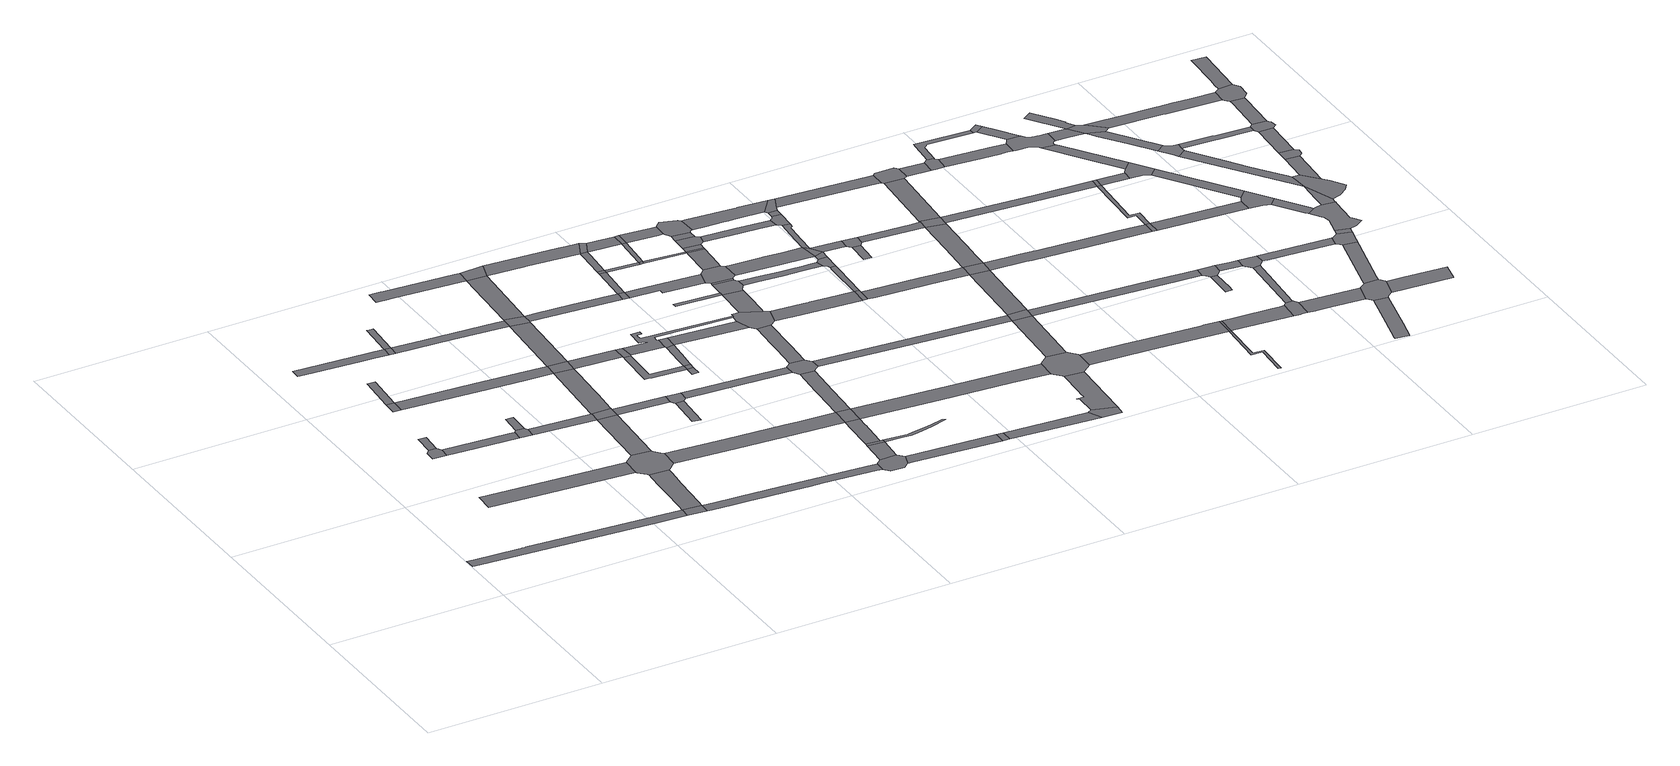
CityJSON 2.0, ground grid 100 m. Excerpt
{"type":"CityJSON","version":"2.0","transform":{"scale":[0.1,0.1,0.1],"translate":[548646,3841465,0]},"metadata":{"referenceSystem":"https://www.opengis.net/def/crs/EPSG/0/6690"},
"CityObjects":{
"road1":{"type":"Road","attributes":{"RoadStructureAttribute.sectionType":"1"},"geometry":[{"type":"MultiSurface","lod":"1","boundaries":[[[0,1,2,3,4,5,6,7,8,9,10,11,12,13,14]]]}]},
"road2":{"type":"Road","geometry":[{"type":"MultiSurface","lod":"1","boundaries":[[[15,16,17,18,19,20]]]}]},
"road3":{"type":"Road","geometry":[{"type":"MultiSurface","lod":"1","boundaries":[[[21,22,15,20]]]}]},
"road4":{"type":"Road","geometry":[{"type":"MultiSurface","lod":"1","boundaries":[[[23,24,25,26]]]}]},
"road5":{"type":"Road","attributes":{"RoadStructureAttribute.sectionType":"1"},"geometry":[{"type":"MultiSurface","lod":"1","boundaries":[[[27,28,29,30,31,32]]]}]},
"road6":{"type":"Road","attributes":{"RoadStructureAttribute.sectionType":"1"},"geometry":[{"type":"MultiSurface","lod":"1","boundaries":[[[33,19,18,34,35,36]]]}]},
"road7":{"type":"Road","geometry":[{"type":"MultiSurface","lod":"1","boundaries":[[[37,38,23,26]]]}]},
"road8":{"type":"Road","attributes":{"RoadStructureAttribute.sectionType":"1"},"geometry":[{"type":"MultiSurface","lod":"1","boundaries":[[[39,40,41,42,43,44,45,46,47]]]}]},
"road9":{"type":"Road","geometry":[{"type":"MultiSurface","lod":"1","boundaries":[[[48,36,35,49,50,51]]]}]},
"road10":{"type":"Road","geometry":[{"type":"MultiSurface","lod":"1","boundaries":[[[52,53,54,48,51]]]}]},
"road11":{"type":"Road","geometry":[{"type":"MultiSurface","lod":"1","boundaries":[[[14,13,55,56]]]}]},
"road12":{"type":"Road","attributes":{"RoadStructureAttribute.sectionType":"1"},"geometry":[{"type":"MultiSurface","lod":"1","boundaries":[[[57,58,59,60,61,62,14,56,63,64,65,66,67]]]}]},
"road13":{"type":"Road","geometry":[{"type":"MultiSurface","lod":"1","boundaries":[[[47,46,68,69]]]}]},
"road14":{"type":"Road","attributes":{"RoadStructureAttribute.sectionType":"1"},"geometry":[{"type":"MultiSurface","lod":"1","boundaries":[[[70,71,26,25,72,73,74,75,76]]]}]},
"road15":{"type":"Road","geometry":[{"type":"MultiSurface","lod":"1","boundaries":[[[77,78,79,47,69]]]}]},
"road16":{"type":"Road","attributes":{"RoadStructureAttribute.sectionType":"1"},"geometry":[{"type":"MultiSurface","lod":"1","boundaries":[[[50,49,80,81,82]]]}]},
"road17":{"type":"Road","geometry":[{"type":"MultiSurface","lod":"1","boundaries":[[[83,84,85,32,31,86,87,57,67,88,89,90,91,92,93,94]]]}]},
"road18":{"type":"Road","attributes":{"RoadStructureAttribute.sectionType":"1"},"geometry":[{"type":"MultiSurface","lod":"1","boundaries":[[[81,83,94,95]]]}]},
"road19":{"type":"Road","geometry":[{"type":"MultiSurface","lod":"1","boundaries":[[[96,82,81,95,97]]]}]},
"road20":{"type":"Road","attributes":{"RoadStructureAttribute.sectionType":"1"},"geometry":[{"type":"MultiSurface","lod":"1","boundaries":[[[98,99,69,68,100,101,102,103]]]}]},
"road21":{"type":"Road","attributes":{"RoadStructureAttribute.sectionType":"1"},"geometry":[{"type":"MultiSurface","lod":"1","boundaries":[[[75,104,82,96,105,106,107,108,109,110,111]]]}]},
"road22":{"type":"Road","attributes":{"RoadStructureAttribute.sectionType":"1"},"geometry":[{"type":"MultiSurface","lod":"1","boundaries":[[[112,113,114,115,116,117,118,56,55,119,120,121,122,123,124,125,126,127,128,129]]]}]},
"road23":{"type":"Road","geometry":[{"type":"MultiSurface","lod":"1","boundaries":[[[76,75,111,130]]]}]},
"road24":{"type":"Road","attributes":{"RoadStructureAttribute.sectionType":"1"},"geometry":[{"type":"MultiSurface","lod":"1","boundaries":[[[97,95,131,132]]]}]},
"road25":{"type":"Road","attributes":{"RoadStructureAttribute.sectionType":"1"},"geometry":[{"type":"MultiSurface","lod":"1","boundaries":[[[133,134,135,136,137,138,139,140,141,142,143]]]}]},
"road26":{"type":"Road","attributes":{"RoadStructureAttribute.sectionType":"1"},"geometry":[{"type":"MultiSurface","lod":"1","boundaries":[[[102,76,130,144]]]}]},
"road27":{"type":"Road","geometry":[{"type":"MultiSurface","lod":"1","boundaries":[[[145,146,147,148]]]}]},
"road28":{"type":"Road","attributes":{"RoadStructureAttribute.sectionType":"1"},"geometry":[{"type":"MultiSurface","lod":"1","boundaries":[[[149,150,151,152,91,90,153,154,155,156]]]}]},
"road29":{"type":"Road","attributes":{"RoadStructureAttribute.sectionType":"1"},"geometry":[{"type":"MultiSurface","lod":"1","boundaries":[[[130,111,157,158]]]}]},
"road30":{"type":"Road","geometry":[{"type":"MultiSurface","lod":"1","boundaries":[[[159,103,102,144,160,161]]]}]},
"road31":{"type":"Road","geometry":[{"type":"MultiSurface","lod":"1","boundaries":[[[162,132,131,145,148,163,164]]]}]},
"road32":{"type":"Road","attributes":{"RoadStructureAttribute.sectionType":"1"},"geometry":[{"type":"MultiSurface","lod":"1","boundaries":[[[142,165,166,159,161,167]]]}]},
"road33":{"type":"Road","geometry":[{"type":"MultiSurface","lod":"1","boundaries":[[[158,157,168,169,170,171]]]}]},
"road34":{"type":"Road","attributes":{"RoadStructureAttribute.sectionType":"1"},"geometry":[{"type":"MultiSurface","lod":"1","boundaries":[[[168,172,173,174,175,176,177,178,179,169]]]}]},
"road35":{"type":"Road","geometry":[{"type":"MultiSurface","lod":"1","boundaries":[[[180,143,142,167]]]}]},
"road36":{"type":"Road","geometry":[{"type":"MultiSurface","lod":"1","boundaries":[[[181,182,183,184,176]]]}]},
"road37":{"type":"Road","attributes":{"RoadStructureAttribute.sectionType":"1"},"geometry":[{"type":"MultiSurface","lod":"1","boundaries":[[[177,176,184,185]]]}]},
"road38":{"type":"Road","geometry":[{"type":"MultiSurface","lod":"1","boundaries":[[[186,187,129,128,188,189,190,191,192,193,194,195]]]}]},
"road39":{"type":"Road","attributes":{"RoadStructureAttribute.sectionType":"1"},"geometry":[{"type":"MultiSurface","lod":"1","boundaries":[[[196,197,198,161,160,199,200,201,202]]]}]},
"road40":{"type":"Road","attributes":{"RoadStructureAttribute.sectionType":"1"},"geometry":[{"type":"MultiSurface","lod":"1","boundaries":[[[203,204,205,206,207,208,177,185]]]}]},
"road41":{"type":"Road","attributes":{"RoadStructureAttribute.sectionType":"1"},"geometry":[{"type":"MultiSurface","lod":"1","boundaries":[[[164,163,209,210,211]]]}]},
"road42":{"type":"Road","attributes":{"RoadStructureAttribute.sectionType":"1"},"geometry":[{"type":"MultiSurface","lod":"1","boundaries":[[[212,213,186,195,214]]]}]},
"road43":{"type":"Road","geometry":[{"type":"MultiSurface","lod":"1","boundaries":[[[215,216,206,205,217]]]}]},
"road44":{"type":"Road","geometry":[{"type":"MultiSurface","lod":"1","boundaries":[[[218,212,214,219,220]]]}]},
"road45":{"type":"Road","attributes":{"RoadStructureAttribute.sectionType":"1"},"geometry":[{"type":"MultiSurface","lod":"1","boundaries":[[[155,221,222,223,224,218,220,225,226,227,228,229,230,231]]]}]},
"road46":{"type":"Road","geometry":[{"type":"MultiSurface","lod":"1","boundaries":[[[156,155,231,232]]]}]},
"road47":{"type":"Road","attributes":{"RoadStructureAttribute.sectionType":"1"},"geometry":[{"type":"MultiSurface","lod":"1","boundaries":[[[233,234,235,236,237,238,239,240,171,170,241,216,215,242,243,244,245]]]}]},
"road48":{"type":"Road","attributes":{"RoadStructureAttribute.sectionType":"1"},"geometry":[{"type":"MultiSurface","lod":"1","boundaries":[[[246,247,180,167,248,249,250,251]]]}]},
"road49":{"type":"Road","geometry":[{"type":"MultiSurface","lod":"1","boundaries":[[[202,201,252,253]]]}]},
"road50":{"type":"Road","attributes":{"RoadStructureAttribute.sectionType":"1"},"geometry":[{"type":"MultiSurface","lod":"1","boundaries":[[[254,255,256,156,232,257,258]]]}]},
"road51":{"type":"Road","attributes":{"RoadStructureAttribute.sectionType":"1"},"geometry":[{"type":"MultiSurface","lod":"1","boundaries":[[[217,205,259,260,261,262]]]}]},
"road52":{"type":"Road","attributes":{"RoadStructureAttribute.sectionType":"1"},"geometry":[{"type":"MultiSurface","lod":"1","boundaries":[[[194,193,263,264,265]]]}]},
"road53":{"type":"Road","geometry":[{"type":"MultiSurface","lod":"1","boundaries":[[[266,267,268,269,270,271,272,273,274,275,276,219,214]]]}]},
"road54":{"type":"Road","attributes":{"RoadStructureAttribute.sectionType":"1"},"geometry":[{"type":"MultiSurface","lod":"1","boundaries":[[[277,202,253,278]]]}]},
"road55":{"type":"Road","geometry":[{"type":"MultiSurface","lod":"1","boundaries":[[[279,277,278,280]]]}]},
"road56":{"type":"Road","geometry":[{"type":"MultiSurface","lod":"1","boundaries":[[[281,282,283,211,210,284,254,258,285,286,287,288,289,290,291]]]}]},
"road57":{"type":"Road","attributes":{"RoadStructureAttribute.sectionType":"1"},"geometry":[{"type":"MultiSurface","lod":"1","boundaries":[[[250,292,279,280,293,294]]]}]},
"road58":{"type":"Road","attributes":{"RoadStructureAttribute.sectionType":"1"},"geometry":[{"type":"MultiSurface","lod":"1","boundaries":[[[295,296,297,298,299,300,281,291,301,302,303,304]]]}]},
"road59":{"type":"Road","attributes":{"RoadStructureAttribute.sectionType":"1"},"geometry":[{"type":"MultiSurface","lod":"1","boundaries":[[[280,278,305,306]]]}]},
"road60":{"type":"Road","geometry":[{"type":"MultiSurface","lod":"1","boundaries":[[[251,250,294,307]]]}]},
"road61":{"type":"Road","attributes":{"RoadStructureAttribute.sectionType":"1"},"geometry":[{"type":"MultiSurface","lod":"1","boundaries":[[[308,309,310,253,252,311,312,313,314]]]}]},
"road62":{"type":"Road","geometry":[{"type":"MultiSurface","lod":"1","boundaries":[[[315,316,317,318]]]}]},
"road63":{"type":"Road","attributes":{"RoadStructureAttribute.sectionType":"1"},"geometry":[{"type":"MultiSurface","lod":"1","boundaries":[[[319,307,294,320,321,322]]]}]},
"road64":{"type":"Road","geometry":[{"type":"MultiSurface","lod":"1","boundaries":[[[323,245,244,262,261,324,295,304,325,326,327,328]]]}]},
"road65":{"type":"Road","geometry":[{"type":"MultiSurface","lod":"1","boundaries":[[[306,305,329,330]]]}]},
"road66":{"type":"Road","geometry":[{"type":"MultiSurface","lod":"1","boundaries":[[[265,264,331,332]]]}]},
"road67":{"type":"Road","attributes":{"RoadStructureAttribute.sectionType":"1"},"geometry":[{"type":"MultiSurface","lod":"1","boundaries":[[[321,306,330,333]]]}]},
"road68":{"type":"Road","attributes":{"RoadStructureAttribute.sectionType":"1"},"geometry":[{"type":"MultiSurface","lod":"1","boundaries":[[[317,328,327,334,335,336,337]]]}]},
"road69":{"type":"Road","geometry":[{"type":"MultiSurface","lod":"1","boundaries":[[[322,321,333,338]]]}]},
"road70":{"type":"Road","attributes":{"RoadStructureAttribute.sectionType":"1"},"geometry":[{"type":"MultiSurface","lod":"1","boundaries":[[[330,329,339,340]]]}]},
"road71":{"type":"Road","geometry":[{"type":"MultiSurface","lod":"1","boundaries":[[[341,318,317,337,342,343,344,345,346]]]}]},
"road72":{"type":"Road","attributes":{"RoadStructureAttribute.sectionType":"1"},"geometry":[{"type":"MultiSurface","lod":"1","boundaries":[[[347,341,346,348]]]}]},
"road73":{"type":"Road","attributes":{"RoadStructureAttribute.sectionType":"1"},"geometry":[{"type":"MultiSurface","lod":"1","boundaries":[[[349,350,351,232,231,352,353,354,355]]]}]},
"road74":{"type":"Road","geometry":[{"type":"MultiSurface","lod":"1","boundaries":[[[356,357,314,313,347,348,358,359,360,361]]]}]},
"road75":{"type":"Road","attributes":{"RoadStructureAttribute.sectionType":"1"},"geometry":[{"type":"MultiSurface","lod":"1","boundaries":[[[362,338,333,363,364,365]]]}]},
"road76":{"type":"Road","attributes":{"RoadStructureAttribute.sectionType":"1"},"geometry":[{"type":"MultiSurface","lod":"1","boundaries":[[[339,366,356,361,367,368]]]}]},
"road77":{"type":"Road","attributes":{"RoadStructureAttribute.sectionType":"1"},"geometry":[{"type":"MultiSurface","lod":"1","boundaries":[[[332,331,369,370,371]]]}]},
"road78":{"type":"Road","geometry":[{"type":"MultiSurface","lod":"1","boundaries":[[[340,339,368,372]]]}]},
"road79":{"type":"Road","attributes":{"RoadStructureAttribute.sectionType":"1"},"geometry":[{"type":"MultiSurface","lod":"1","boundaries":[[[373,374,340,372,375]]]}]},
"road80":{"type":"Road","attributes":{"RoadStructureAttribute.sectionType":"1"},"geometry":[{"type":"MultiSurface","lod":"1","boundaries":[[[376,377,378,379,326,325,380,381,382,383,384]]]}]},
"road81":{"type":"Road","geometry":[{"type":"MultiSurface","lod":"1","boundaries":[[[385,373,375,386,387,388,389]]]}]},
"road82":{"type":"Road","attributes":{"RoadStructureAttribute.sectionType":"1"},"geometry":[{"type":"MultiSurface","lod":"1","boundaries":[[[390,385,389,391]]]}]},
"road83":{"type":"Road","geometry":[{"type":"MultiSurface","lod":"1","boundaries":[[[392,393,365,364,390,391,394,395,396,397]]]}]},
"road84":{"type":"Road","attributes":{"RoadStructureAttribute.sectionType":"1"},"geometry":[{"type":"MultiSurface","lod":"1","boundaries":[[[398,288,287,399,400,401]]]}]},
"road85":{"type":"Road","attributes":{"RoadStructureAttribute.sectionType":"1"},"geometry":[{"type":"MultiSurface","lod":"1","boundaries":[[[402,403,404,405,406,407,344,343,408,409,410,411,412]]]}]},
"road86":{"type":"Road","attributes":{"RoadStructureAttribute.sectionType":"1"},"geometry":[{"type":"MultiSurface","lod":"1","boundaries":[[[413,414,415,416,417,360,359,418,419,420,421,422,423]]]}]},
"road87":{"type":"Road","geometry":[{"type":"MultiSurface","lod":"1","boundaries":[[[384,383,424,425,426]]]}]},
"road88":{"type":"Road","geometry":[{"type":"MultiSurface","lod":"1","boundaries":[[[427,371,370,428,429]]]}]},
"road89":{"type":"Road","attributes":{"RoadStructureAttribute.sectionType":"1"},"geometry":[{"type":"MultiSurface","lod":"1","boundaries":[[[430,431,387,386,432,433,434,435]]]}]},
"road90":{"type":"Road","attributes":{"RoadStructureAttribute.sectionType":"1"},"geometry":[{"type":"MultiSurface","lod":"1","boundaries":[[[436,437,438,384,426,439,440]]]}]},
"road91":{"type":"Road","attributes":{"RoadStructureAttribute.sectionType":"1"},"geometry":[{"type":"MultiSurface","lod":"1","boundaries":[[[441,442,443,444,445,446,447,427,429,448,449]]]}]},
"road92":{"type":"Road","geometry":[{"type":"MultiSurface","lod":"1","boundaries":[[[450,451,412,411,452,453,436,440,454]]]}]},
"road93":{"type":"Road","attributes":{"RoadStructureAttribute.sectionType":"1"},"geometry":[{"type":"MultiSurface","lod":"1","boundaries":[[[455,456,457,458,396,395,459,460,461,462,463,464]]]}]},
"road94":{"type":"Road","attributes":{"RoadStructureAttribute.sectionType":"1"},"geometry":[{"type":"MultiSurface","lod":"1","boundaries":[[[465,422,466,450,454]]]}]},
"road95":{"type":"Road","geometry":[{"type":"MultiSurface","lod":"1","boundaries":[[[423,422,465,467]]]}]},
"road96":{"type":"Road","attributes":{"RoadStructureAttribute.sectionType":"1"},"geometry":[{"type":"MultiSurface","lod":"1","boundaries":[[[468,469,423,467,470,471,472,473,474,475,476,477]]]}]},
"road97":{"type":"Road","geometry":[{"type":"MultiSurface","lod":"1","boundaries":[[[478,479,480,355,354,481,482,483,441,449,484,485,486,487,488,489,490]]]}]},
"road98":{"type":"Road","attributes":{"RoadStructureAttribute.sectionType":"1"},"geometry":[{"type":"MultiSurface","lod":"1","boundaries":[[[467,465,491,492]]]}]},
"road99":{"type":"Road","geometry":[{"type":"MultiSurface","lod":"1","boundaries":[[[493,494,435,434,495,468,477,496]]]}]},
"road100":{"type":"Road","attributes":{"RoadStructureAttribute.sectionType":"1"},"geometry":[{"type":"MultiSurface","lod":"1","boundaries":[[[497,498,499,500,501,425,424,502,503,504,505]]]}]},
"road101":{"type":"Road","attributes":{"RoadStructureAttribute.sectionType":"1"},"geometry":[{"type":"MultiSurface","lod":"1","boundaries":[[[506,507,508,493,496,509]]]}]},
"road102":{"type":"Road","geometry":[{"type":"MultiSurface","lod":"1","boundaries":[[[510,511,512,513]]]}]},
"road103":{"type":"Road","attributes":{"RoadStructureAttribute.sectionType":"1"},"geometry":[{"type":"MultiSurface","lod":"1","boundaries":[[[400,514,515,516,478,490,517,518]]]}]},
"road104":{"type":"Road","geometry":[{"type":"MultiSurface","lod":"1","boundaries":[[[464,463,506,509,519,520]]]}]},
"road105":{"type":"Road","geometry":[{"type":"MultiSurface","lod":"1","boundaries":[[[492,491,510,513,521,522]]]}]},
"road106":{"type":"Road","geometry":[{"type":"MultiSurface","lod":"1","boundaries":[[[523,524,401,400,518,525,526]]]}]},
"road107":{"type":"Road","attributes":{"RoadStructureAttribute.sectionType":"1"},"geometry":[{"type":"MultiSurface","lod":"1","boundaries":[[[504,524,523,527,528]]]}]},
"road108":{"type":"Road","attributes":{"RoadStructureAttribute.sectionType":"1"},"geometry":[{"type":"MultiSurface","lod":"1","boundaries":[[[529,522,521,530,531,532]]]}]},
"road109":{"type":"Road","geometry":[{"type":"MultiSurface","lod":"1","boundaries":[[[505,504,528,533]]]}]},
"road110":{"type":"Road","attributes":{"RoadStructureAttribute.sectionType":"1"},"geometry":[{"type":"MultiSurface","lod":"1","boundaries":[[[534,520,519,535,536,537]]]}]},
"road111":{"type":"Road","attributes":{"RoadStructureAttribute.sectionType":"1"},"geometry":[{"type":"MultiSurface","lod":"1","boundaries":[[[538,539,540,541,487,486,542,543,544]]]}]},
"road112":{"type":"Road","attributes":{"RoadStructureAttribute.sectionType":"1"},"geometry":[{"type":"MultiSurface","lod":"1","boundaries":[[[531,545,505,533,546,547,548]]]}]},
"road113":{"type":"Road","geometry":[{"type":"MultiSurface","lod":"1","boundaries":[[[549,532,531,548,550,551]]]}]},
"road114":{"type":"Road","attributes":{"RoadStructureAttribute.sectionType":"1"},"geometry":[{"type":"MultiSurface","lod":"1","boundaries":[[[552,549,551,553]]]}]},
"road115":{"type":"Road","attributes":{"RoadStructureAttribute.sectionType":"1"},"geometry":[{"type":"MultiSurface","lod":"1","boundaries":[[[554,555,556,526,525,557,558,559,560]]]}]},
"road116":{"type":"Road","geometry":[{"type":"MultiSurface","lod":"1","boundaries":[[[561,537,536,552,553,562,563,564]]]}]},
"road117":{"type":"Road","geometry":[{"type":"MultiSurface","lod":"1","boundaries":[[[543,565,566,567,568,569,570,571]]]}]},
"road118":{"type":"Road","geometry":[{"type":"MultiSurface","lod":"1","boundaries":[[[544,543,571,572]]]}]},
"road119":{"type":"Road","attributes":{"RoadStructureAttribute.sectionType":"1"},"geometry":[{"type":"MultiSurface","lod":"1","boundaries":[[[573,574,575,576,577,578,579,580,581,582,583,584,585,533,528,586,587,588,589,590]]]}]},
"road120":{"type":"Road","attributes":{"RoadStructureAttribute.sectionType":"1"},"geometry":[{"type":"MultiSurface","lod":"1","boundaries":[[[563,562,591,592]]]}]},
"road121":{"type":"Road","geometry":[{"type":"MultiSurface","lod":"1","boundaries":[[[593,594,592,591,595,596,597,598,599]]]}]},
"road122":{"type":"Road","attributes":{"RoadStructureAttribute.sectionType":"1"},"geometry":[{"type":"MultiSurface","lod":"1","boundaries":[[[600,601,602,572,571,603,604,605]]]}]},
"road123":{"type":"Road","attributes":{"RoadStructureAttribute.sectionType":"1"},"geometry":[{"type":"MultiSurface","lod":"1","boundaries":[[[606,551,550,607,608]]]}]},
"road124":{"type":"Road","geometry":[{"type":"MultiSurface","lod":"1","boundaries":[[[609,610,611,612,613,614]]]}]},
"road125":{"type":"Road","geometry":[{"type":"MultiSurface","lod":"1","boundaries":[[[615,616,560,559,617,609,614,618,619,620]]]}]},
"road126":{"type":"Road","attributes":{"RoadStructureAttribute.sectionType":"1"},"geometry":[{"type":"MultiSurface","lod":"1","boundaries":[[[621,622,623,593,599,624,625,626,627,628,629]]]}]},
"road127":{"type":"Road","attributes":{"RoadStructureAttribute.sectionType":"1"},"geometry":[{"type":"MultiSurface","lod":"1","boundaries":[[[630,631,597,596,632,633,634,635,636,637]]]}]},
"road128":{"type":"Road","geometry":[{"type":"MultiSurface","lod":"1","boundaries":[[[638,639,640,641,642,605,604,643,644,645,646,647]]]}]},
"road129":{"type":"Road","attributes":{"RoadStructureAttribute.sectionType":"1"},"geometry":[{"type":"MultiSurface","lod":"1","boundaries":[[[648,649,620,619,650,651]]]}]},
"road130":{"type":"Road","geometry":[{"type":"MultiSurface","lod":"1","boundaries":[[[590,589,652,653]]]}]},
"road131":{"type":"Road","attributes":{"RoadStructureAttribute.sectionType":"1"},"geometry":[{"type":"MultiSurface","lod":"1","boundaries":[[[654,655,641,640,656,657,658,659]]]}]},
"road132":{"type":"Road","attributes":{"RoadStructureAttribute.sectionType":"1"},"geometry":[{"type":"MultiSurface","lod":"1","boundaries":[[[607,660,661,590,653,662,663,664]]]}]},
"road133":{"type":"Road","geometry":[{"type":"MultiSurface","lod":"1","boundaries":[[[651,650,665,666,654,659,667,668]]]}]},
"road134":{"type":"Road","geometry":[{"type":"MultiSurface","lod":"1","boundaries":[[[669,629,628,670,671,672]]]}]},
"road135":{"type":"Road","attributes":{"RoadStructureAttribute.sectionType":"1"},"geometry":[{"type":"MultiSurface","lod":"1","boundaries":[[[673,674,647,646,675,676,677,678,679]]]}]},
"road136":{"type":"Road","geometry":[{"type":"MultiSurface","lod":"1","boundaries":[[[608,607,664,680]]]}]},
"road137":{"type":"Road","attributes":{"RoadStructureAttribute.sectionType":"1"},"geometry":[{"type":"MultiSurface","lod":"1","boundaries":[[[681,672,671,682,683,684]]]}]},
"road138":{"type":"Road","attributes":{"RoadStructureAttribute.sectionType":"1"},"geometry":[{"type":"MultiSurface","lod":"1","boundaries":[[[685,686,687,688,689,690,691,692]]]}]},
"road139":{"type":"Road","geometry":[{"type":"MultiSurface","lod":"1","boundaries":[[[683,693,694,637,636,695,696,697,698,699,700,701,702,703,704,705,706,707,708,709,710,711,712,713,714,715,716,717,718,719,720,721,722,723,724,725,726,684]]]}]},
"road140":{"type":"Road","attributes":{"RoadStructureAttribute.sectionType":"1"},"geometry":[{"type":"MultiSurface","lod":"1","boundaries":[[[680,664,727,728,729]]]}]},
"road141":{"type":"Road","attributes":{"RoadStructureAttribute.sectionType":"1"},"geometry":[{"type":"MultiSurface","lod":"1","boundaries":[[[653,652,730,731]]]}]},
"road142":{"type":"Road","attributes":{"RoadStructureAttribute.sectionType":"1"},"geometry":[{"type":"MultiSurface","lod":"1","boundaries":[[[699,732,733,734,735,736,737,700]]]}]},
"road143":{"type":"Road","geometry":[{"type":"MultiSurface","lod":"1","boundaries":[[[738,739,740,679,678,741,685,692,742,743,744,745,746,747]]]}]},
"road144":{"type":"Road","attributes":{"RoadStructureAttribute.sectionType":"1"},"geometry":[{"type":"MultiSurface","lod":"1","boundaries":[[[668,667,748,749,750]]]}]},
"road145":{"type":"Road","geometry":[{"type":"MultiSurface","lod":"1","boundaries":[[[734,733,751,752,729,728,753,754,755]]]}]},
"road146":{"type":"Road","attributes":{"RoadStructureAttribute.sectionType":"1"},"geometry":[{"type":"MultiSurface","lod":"1","boundaries":[[[756,757,712,711,758,759,760,761,762,763]]]}]},
"road147":{"type":"Road","attributes":{"RoadStructureAttribute.sectionType":"1"},"geometry":[{"type":"MultiSurface","lod":"1","boundaries":[[[764,765,766,767,768,769,770,771,763,772]]]}]},
"road148":{"type":"Road","attributes":{"RoadStructureAttribute.sectionType":"1"},"geometry":[{"type":"MultiSurface","lod":"1","boundaries":[[[773,774,775,738,747,776,777,778]]]}]},
"road149":{"type":"Road","attributes":{"RoadStructureAttribute.sectionType":"1"},"geometry":[{"type":"MultiSurface","lod":"1","boundaries":[[[755,754,779,780]]]}]},
"road150":{"type":"Road","geometry":[{"type":"MultiSurface","lod":"1","boundaries":[[[772,763,762,781,782,783,784,785,786]]]}]},
"road151":{"type":"Road","attributes":{"RoadStructureAttribute.sectionType":"1"},"geometry":[{"type":"MultiSurface","lod":"1","boundaries":[[[762,787,788,789,790,791,781]]]}]},
"road152":{"type":"Road","attributes":{"RoadStructureAttribute.sectionType":"1"},"geometry":[{"type":"MultiSurface","lod":"1","boundaries":[[[792,745,744,793,794]]]}]},
"road153":{"type":"Road","geometry":[{"type":"MultiSurface","lod":"1","boundaries":[[[780,779,795,731,730,796,797,798,799,800,801]]]}]},
"road154":{"type":"Road","geometry":[{"type":"MultiSurface","lod":"1","boundaries":[[[802,803,750,749,804,773,778,805,806]]]}]},
"road155":{"type":"Road","geometry":[{"type":"MultiSurface","lod":"1","boundaries":[[[807,791,790,808,809,810,811,812]]]}]},
"road156":{"type":"Road","attributes":{"RoadStructureAttribute.sectionType":"1"},"geometry":[{"type":"MultiSurface","lod":"1","boundaries":[[[813,802,806,814]]]}]},
"road157":{"type":"Road","attributes":{"RoadStructureAttribute.sectionType":"1"},"geometry":[{"type":"MultiSurface","lod":"1","boundaries":[[[815,801,800,816,817,818]]]}]},
"road158":{"type":"Road","geometry":[{"type":"MultiSurface","lod":"1","boundaries":[[[819,820,818,817,821,822,823,813,814,824,825,826,827,828,829,830,831,832,833,834]]]}]},
"road159":{"type":"Road","attributes":{"RoadStructureAttribute.sectionType":"1"},"geometry":[{"type":"MultiSurface","lod":"1","boundaries":[[[835,836,837,838,810,809,839,840,841,842]]]}]},
"road160":{"type":"Road","attributes":{"RoadStructureAttribute.sectionType":"1"},"geometry":[{"type":"MultiSurface","lod":"1","boundaries":[[[841,843,844,845,846,847,819,834,848,849]]]}]},
"road161":{"type":"Road","attributes":{"RoadStructureAttribute.sectionType":"1"},"geometry":[{"type":"MultiSurface","lod":"1","boundaries":[[[850,851,852,853,854,855,856,857,786,785,858,859,860,861,862]]]}]},
"road162":{"type":"Road","attributes":{"RoadStructureAttribute.sectionType":"1"},"geometry":[{"type":"MultiSurface","lod":"1","boundaries":[[[863,864,812,811,865,866,867,868]]]}]},
"road163":{"type":"Road","geometry":[{"type":"MultiSurface","lod":"1","boundaries":[[[842,841,849,869,870,871,872,873,874,875]]]}]},
"road164":{"type":"Road","attributes":{"RoadStructureAttribute.sectionType":"1"},"geometry":[{"type":"MultiSurface","lod":"1","boundaries":[[[876,877,875,874,878,879]]]}]},
"road165":{"type":"Road","geometry":[{"type":"MultiSurface","lod":"1","boundaries":[[[880,876,879,881,882,883]]]}]},
"road166":{"type":"Road","attributes":{"RoadStructureAttribute.sectionType":"1"},"geometry":[{"type":"MultiSurface","lod":"1","boundaries":[[[884,880,883,885,886]]]}]},
"road167":{"type":"Road","geometry":[{"type":"MultiSurface","lod":"1","boundaries":[[[887,868,867,884,886,888,889,890,891,892]]]}]},
"road168":{"type":"Road","attributes":{"RoadStructureAttribute.sectionType":"1"},"geometry":[{"type":"MultiSurface","lod":"1","boundaries":[[[893,894,887,892,895,896,897]]]}]},
"road169":{"type":"Road","geometry":[{"type":"MultiSurface","lod":"1","boundaries":[[[898,899,862,861,900,893,897,901,902,903,904]]]}]},
"road170":{"type":"Road","attributes":{"RoadStructureAttribute.sectionType":"1"},"geometry":[{"type":"MultiSurface","lod":"1","boundaries":[[[905,906,907,908,909,910,911,899,898,912]]]}]}
},
"vertices":[
[844,321,0],[333,360,0],[328,360,0],[313,361,0],[297,361,0],[292,362,0],[45,380,0],[6,383,0],[6,323,0],[44,320,0],[429,290,0],[835,260,0],[1035,245,0],[1189,234,0],[1195,295,0],
[383,1435,0],[363,1412,0],[359,1351,0],[437,1346,0],[442,1406,0],[427,1433,0],
[435,1552,0],[390,1554,0],
[420,1932,0],[416,1852,0],[461,1849,0],[465,1929,0],
[757,876,0],[373,904,0],[365,793,0],[645,773,0],[1176,733,0],[1183,843,0],
[817,1378,0],[530,1339,0],[839,1315,0],[844,1376,0],
[484,2154,0],[439,2158,0],
[681,2414,0],[177,2452,0],[174,2392,0],[188,2391,0],[211,2389,0],[525,2366,0],[593,2360,0],[678,2354,0],[683,2414,0],
[858,1391,0],[910,1310,0],[915,1371,0],[905,1389,0],
[912,1511,0],[890,1512,0],[869,1513,0],
[1298,225,0],[1303,287,0],
[1223,679,0],[1220,648,0],[1213,559,0],[1211,527,0],[1208,486,0],[1198,333,0],[1306,324,0],[1322,528,0],[1324,560,0],[1331,639,0],[1333,672,0],
[714,2351,0],[718,2411,0],
[1154,1878,0],[899,1897,0],[590,1839,0],[941,1813,0],[1148,1798,0],[1302,1787,0],[1308,1866,0],
[733,2617,0],[716,2618,0],[698,2619,0],
[947,1307,0],[1266,1283,0],[1270,1345,0],
[1238,889,0],[1233,885,0],[1188,847,0],[1180,728,0],[1218,684,0],[1338,677,0],[1380,713,0],[1384,717,0],[1393,827,0],[1388,832,0],[1352,873,0],[1348,878,0],
[1376,1276,0],
[1381,1346,0],[1380,1337,0],
[1305,2367,0],[906,2398,0],[1030,2328,0],[1302,2307,0],[1340,2304,0],[1345,2364,0],
[1270,1354,0],[1382,1354,0],[1392,1498,0],[1395,1538,0],[1398,1578,0],[1399,1590,0],[1411,1756,0],[1412,1778,0],
[2244,214,0],[1974,236,0],[1739,254,0],[1580,265,0],[1522,269,0],[1466,273,0],[1329,285,0],[1327,223,0],[1441,215,0],[1496,211,0],[1519,209,0],[1625,202,0],[1739,195,0],[1867,184,0],[1939,179,0],[2233,155,0],[2264,152,0],[2268,212,0],
[1418,1858,0],
[1669,1255,0],[1674,1315,0],
[1355,2885,0],[964,2915,0],[948,2916,0],[902,2920,0],[884,2921,0],[878,2840,0],[947,2835,0],[967,2833,0],[1349,2805,0],[1376,2803,0],[1382,2883,0],
[1450,2286,0],
[1688,1232,0],[1670,1032,0],[1718,1027,0],[1734,1231,0],
[2116,773,0],[2114,773,0],[2053,778,0],[1733,801,0],[1734,692,0],[2059,668,0],[2331,647,0],[2339,757,0],
[1681,1760,0],[1685,1839,0],
[1345,2374,0],[1451,2297,0],[1454,2355,0],
[1728,1311,0],[1756,1249,0],[1760,1309,0],
[1363,2610,0],[1360,2588,0],[1486,2793,0],
[1684,1754,0],[1724,1752,0],[1727,1757,0],[1723,1837,0],
[1682,1733,0],[1669,1514,0],[1689,1512,0],[1710,1510,0],[1904,1496,0],[1904,1533,0],[1712,1544,0],[1711,1544,0],
[1518,2892,0],
[1902,1441,0],[1919,1441,0],[1937,1441,0],[1939,1496,0],
[1942,1530,0],
[2300,240,0],[2278,222,0],[2273,142,0],[2292,119,0],[2371,113,0],[2383,124,0],[2393,133,0],[2404,142,0],[2427,209,0],[2394,241,0],
[1920,2320,0],[1718,2337,0],[1514,2351,0],[1510,2292,0],[1719,2277,0],[1964,2258,0],[1969,2317,0],
[1948,1585,0],[1949,1598,0],[1963,1738,0],[1919,1733,0],[1909,1601,0],[1908,1585,0],
[2060,1229,0],[2344,1208,0],[2346,1268,0],
[2312,393,0],[2300,245,0],[2407,381,0],
[1923,1821,0],[1917,1742,0],[1969,1817,0],
[2314,411,0],[2409,404,0],[2393,405,0],
[2326,582,0],[2325,570,0],[2323,538,0],[2318,466,0],[2393,410,0],[2394,420,0],[2398,469,0],[2404,539,0],[2406,570,0],[2406,579,0],[2410,641,0],
[2419,752,0],
[1850,1879,0],[1850,1912,0],[1877,1912,0],[1878,1934,0],[1827,1936,0],[1821,1841,0],[1855,1837,0],[1862,1826,0],[1755,1755,0],[1912,1822,0],[1915,1853,0],[2356,1828,0],[2363,1843,0],
[1977,2855,0],[1936,2858,0],[1695,2780,0],[1714,2778,0],[2001,2756,0],[2045,2849,0],
[2002,2255,0],[2006,2314,0],
[2370,1173,0],[2356,996,0],[2354,962,0],[2434,956,0],[2449,1168,0],
[2167,1722,0],[2356,1707,0],[2378,1705,0],[2353,1787,0],
[2434,139,0],[2925,102,0],[2929,173,0],
[2517,377,0],[2555,375,0],[2595,381,0],[2682,396,0],[2782,425,0],[2767,435,0],[2697,416,0],[2637,406,0],[2580,398,0],[2545,393,0],[2507,395,0],
[1985,2535,0],[2024,2532,0],
[1987,2557,0],[2026,2554,0],
[2378,1293,0],[2358,1278,0],[2348,1270,0],[2346,1208,0],[2449,1169,0],[2473,1187,0],[2487,1196,0],[2484,1255,0],[2475,1267,0],[2475,1268,0],[2459,1288,0],
[1999,2722,0],[2039,2719,0],[2041,2753,0],
[2404,1671,0],[2393,1508,0],[2392,1487,0],[2391,1470,0],[2391,1467,0],[2390,1449,0],[2470,1443,0],[2471,1465,0],[2484,1669,0],[2485,1672,0],
[2212,2518,0],[2214,2539,0],
[2080,2831,0],
[2401,2284,0],[2086,2308,0],[2007,2314,0],[2170,2242,0],[2170,2216,0],[2404,2198,0],[2425,2282,0],
[2158,2088,0],[2159,2066,0],[2418,2049,0],[2421,2073,0],
[2136,2826,0],[2061,2751,0],[2229,2738,0],[2233,2819,0],
[2365,1860,0],[2402,1674,0],[2520,1695,0],[2546,1792,0],[2518,1809,0],[2407,1857,0],
[2229,2516,0],[2236,2534,0],
[2966,99,0],[2969,170,0],
[2254,2736,0],
[2519,1828,0],[2521,1860,0],[2526,1932,0],[2533,2038,0],
[2258,2817,0],
[2470,2498,0],[2471,2513,0],
[2426,2163,0],[2533,2050,0],[2555,2080,0],[2557,2132,0],[2550,2137,0],[2542,2152,0],
[2427,2176,0],[2545,2170,0],
[2950,711,0],[2843,720,0],[2691,731,0],[2857,608,0],[3244,579,0],[3462,563,0],[3469,672,0],
[2457,2312,0],[2437,2293,0],[2548,2172,0],[2569,2187,0],[2571,2287,0],[2551,2307,0],
[2442,2803,0],[2434,2722,0],[2459,2721,0],[2463,2801,0],
[2469,2491,0],[2554,2342,0],[2567,2489,0],
[3428,64,0],[3475,60,0],[3437,136,0],
[2567,2500,0],
[2473,2548,0],[2472,2525,0],[2571,2539,0],
[2871,1765,0],[2764,1774,0],[2759,1774,0],[2731,1777,0],[2614,1688,0],[2617,1688,0],[2946,1663,0],[3004,1659,0],[3009,1754,0],
[2478,2632,0],[2596,2555,0],[2605,2605,0],[2590,2612,0],[2583,2622,0],
[2482,2682,0],[2585,2667,0],
[2496,2831,0],[2483,2819,0],[2592,2680,0],[2604,2685,0],[2602,2789,0],[2589,2805,0],
[3046,1213,0],[2993,1158,0],[3553,1114,0],[3559,1174,0],
[2943,2099,0],[2916,2100,0],[2835,2105,0],[2779,2110,0],[2655,2121,0],[2586,2129,0],[2634,2075,0],[2777,2066,0],[2883,2059,0],[2998,2052,0],[2990,2099,0],
[2891,2268,0],[2793,2275,0],[2782,2276,0],[2773,2277,0],[2618,2285,0],[2743,2174,0],[2780,2172,0],[2804,2170,0],[2961,2158,0],[3012,2154,0],[2998,2262,0],
[3032,1657,0],[3036,1736,0],[3037,1751,0],
[3462,152,0],[3585,52,0],[3593,113,0],
[2957,2579,0],[2800,2591,0],[2796,2540,0],[2909,2531,0],[2996,2524,0],[2993,2576,0],
[3023,2024,0],[3019,2002,0],[3017,1973,0],[3052,1981,0],[3055,2022,0],
[3509,507,0],[3498,347,0],[3496,314,0],[3494,279,0],[3453,282,0],[3463,274,0],[3466,262,0],[3593,123,0],[3618,497,0],
[3010,2122,0],[2998,2104,0],[3013,2047,0],[3021,2037,0],[3061,2118,0],
[2911,2766,0],[2908,2766,0],[2894,2767,0],[2633,2787,0],[2676,2681,0],[2781,2675,0],[2807,2673,0],[2848,2671,0],[3007,2662,0],[3078,2754,0],
[3065,2174,0],[3012,2144,0],
[3023,2237,0],
[3019,2502,0],[3010,2405,0],[3026,2240,0],[3026,2242,0],[3033,2334,0],[3035,2337,0],[3043,2442,0],[3044,2462,0],[3059,2470,0],[3061,2497,0],
[3525,719,0],[3520,714,0],[3474,676,0],[3467,557,0],[3473,549,0],[3504,512,0],[3624,501,0],[3671,541,0],[3675,545,0],[3680,656,0],[3676,661,0],[3639,703,0],[3635,707,0],
[3196,2164,0],[3201,2223,0],
[3018,2607,0],[3010,2587,0],[3014,2514,0],[3069,2601,0],
[3527,1699,0],[3467,1704,0],[3443,1706,0],[3370,1711,0],[3084,1732,0],[3074,1653,0],[3438,1626,0],[3592,1614,0],[3599,1694,0],
[3020,2647,0],[3020,2641,0],[3020,2629,0],[3072,2645,0],
[3217,2141,0],[3207,2010,0],[3253,2007,0],[3263,2139,0],
[3553,1104,0],[3546,1004,0],[3545,1002,0],[3664,1104,0],[3664,1107,0],
[3082,2672,0],[3116,2751,0],
[3282,2158,0],[3287,2217,0],
[3672,1177,0],[3561,1174,0],[3665,1107,0],[3671,1167,0],
[3688,1399,0],[3702,1604,0],
[3589,2194,0],[3584,2135,0],[3632,2132,0],[3636,2191,0],
[3710,1686,0],
[3636,2711,0],[3630,2628,0],[3657,2626,0],[3659,2709,0],
[4367,605,0],[4352,606,0],[4059,628,0],[3927,638,0],[4013,523,0],[4446,489,0],[4451,599,0],
[3615,1902,0],[3717,1797,0],[3718,1799,0],[3740,2112,0],
[3636,2201,0],[3740,2122,0],[3744,2182,0],
[3669,2614,0],[3779,2608,0],
[4491,1106,0],[4489,1106,0],[4358,1116,0],[3746,1101,0],[4466,1048,0],[4601,1038,0],[4606,1097,0],
[3676,2723,0],[3802,2620,0],[3801,2701,0],[3785,2722,0],
[4428,231,0],[4491,227,0],[4478,46,0],[4493,45,0],[4506,239,0],[4443,244,0],[4458,488,0],
[4466,598,0],
[4596,1617,0],[4569,1619,0],[4448,1628,0],[4404,1631,0],[4236,1642,0],[4165,1649,0],[3995,1661,0],[3987,1662,0],[3980,1662,0],[3941,1666,0],[3906,1669,0],[3862,1673,0],[3794,1679,0],[3904,1589,0],[3935,1586,0],[4416,1550,0],[4599,1537,0],[4602,1617,0],
[3936,2611,0],[3942,2691,0],
[3969,2711,0],[3968,2710,0],[3961,2609,0],[4012,2605,0],[4018,2686,0],[4006,2701,0],[4007,2704,0],
[4785,576,0],[4747,578,0],[4557,592,0],[4472,487,0],[4803,462,0],[4811,574,0],
[4272,2142,0],[4580,2063,0],[4584,2122,0],
[4631,1003,0],[4625,868,0],[4624,836,0],[4662,837,0],[4665,868,0],[4669,1001,0],
[4672,1092,0],[4652,1094,0],[4615,1021,0],[4675,1008,0],[4700,1031,0],[4705,1090,0],
[4031,2874,0],[3985,2876,0],[3982,2850,0],[4018,2822,0],[4019,2822,0],[4031,2832,0],[4045,2842,0],[4301,2830,0],[4301,2859,0],
[4327,2661,0],[4022,2686,0],[4217,2590,0],[4321,2582,0],[4326,2581,0],[4359,2579,0],[4389,2577,0],[4392,2656,0],
[4883,575,0],[4872,591,0],[4870,593,0],[4830,593,0],[4823,586,0],[4829,460,0],[4840,460,0],[4855,458,0],[4880,457,0],[4889,568,0],
[4774,1084,0],[4772,1085,0],[4825,1021,0],[4829,1080,0],
[4626,1535,0],[4629,1615,0],
[4861,978,0],[4830,595,0],[4870,595,0],[4894,878,0],[4899,946,0],[4903,978,0],
[4558,1717,0],[4608,1715,0],[4636,1730,0],[4578,1735,0],[4603,2062,0],
[4834,1010,0],[4844,998,0],[4932,1013,0],[4936,1072,0],
[4352,2893,0],[4310,2829,0],[4322,2829,0],[4372,2863,0],
[5087,549,0],[4938,564,0],[4923,453,0],[4944,452,0],[5009,447,0],[5200,433,0],[5230,541,0],
[4607,2120,0],
[4418,2797,0],[4326,2823,0],[4415,2690,0],[4492,2687,0],
[5225,397,0],[5183,227,0],[5134,27,0],[5134,25,0],[5132,17,0],[5211,8,0],[5240,126,0],[5304,388,0],
[4410,2682,0],[4409,2680,0],[4403,2575,0],[4479,2570,0],[4497,2558,0],[4513,2548,0],[4524,2531,0],[4600,2527,0],[4599,2530,0],[4598,2535,0],[4598,2538,0],[4599,2542,0],[4600,2544,0],[4601,2546,0],[4603,2550,0],[4607,2554,0],[4611,2557,0],[4615,2559,0],[4620,2560,0],[4622,2641,0],[4570,2645,0],[4564,2645,0],[4554,2645,0],[4545,2646,0],[4542,2647,0],[4538,2648,0],[4531,2650,0],[4524,2652,0],[4517,2656,0],[4512,2661,0],[4508,2664,0],[4505,2668,0],[4499,2677,0],[4493,2685,0],
[4612,2061,0],[4761,2051,0],[4765,2110,0],
[5131,1499,0],[5133,1578,0],
[4661,2333,0],[4788,2147,0],[4832,2191,0],[4614,2509,0],[4606,2518,0],[4603,2523,0],
[5266,567,0],[5265,564,0],[5237,546,0],[5204,427,0],[5307,397,0],[5336,419,0],[5342,423,0],[5373,532,0],[5370,537,0],[5347,568,0],
[4963,1010,0],[5335,982,0],[5347,1040,0],
[4783,2138,0],[4771,2120,0],[4830,2046,0],[4870,2027,0],[4914,2071,0],
[4711,2635,0],[4666,2638,0],[4624,2560,0],[4630,2560,0],[4691,2556,0],[4728,2553,0],[4786,2549,0],[4727,2634,0],
[4779,2651,0],[4777,2653,0],[4754,2694,0],[4756,2695,0],[4745,2715,0],[4730,2740,0],[4645,2864,0],[4595,2830,0],[4782,2645,0],
[5362,952,0],[5274,599,0],[5268,575,0],[5355,600,0],[5434,915,0],[5441,943,0],
[5151,1616,0],[5196,1660,0],
[4884,2516,0],[4891,2521,0],[4894,2523,0],[4907,2533,0],[4917,2539,0],[4824,2624,0],
[4800,2529,0],[4822,2498,0],[4926,2349,0],[5016,2220,0],[5065,2254,0],
[5472,525,0],[5685,399,0],[5711,508,0],
[5147,1606,0],[5209,1493,0],[5211,1493,0],[5230,1485,0],[5248,1479,0],[5248,1478,0],[5291,1521,0],
[5389,1062,0],[5354,1040,0],[5342,974,0],[5447,967,0],[5466,1042,0],
[5101,2227,0],[5068,2144,0],[5082,2123,0],[5132,2158,0],[5134,2183,0],[5136,2225,0],
[5398,1098,0],[5475,1078,0],
[5404,1358,0],[5355,1324,0],[5367,1308,0],[5415,1341,0],
[5466,1351,0],[5440,1346,0],[5408,1249,0],[5416,1237,0],[5423,1196,0],[5510,1085,0],[5517,1086,0],[5565,1118,0],[5535,1164,0],[5528,1174,0],[5533,1247,0],[5533,1249,0],[5534,1263,0],[5538,1313,0],[5538,1321,0],[5540,1341,0],
[5461,1683,0],[5406,1761,0],[5337,1859,0],[5264,1965,0],[5174,1991,0],[5412,1648,0],[5479,1552,0],[5473,1666,0],
[5470,1423,0],[5469,1404,0],[5467,1376,0],[5466,1355,0],[5466,1354,0],[5540,1349,0],[5542,1374,0],
[5421,2590,0],[5373,2592,0],[5313,2596,0],[5240,2600,0],[5226,2601,0],[5182,2603,0],[5063,2610,0],[4912,2619,0],[4918,2540,0],[5226,2521,0],[5235,2520,0],[5546,2500,0],[5551,2581,0],
[5336,2212,0],[5326,2213,0],[5324,2173,0],[5337,2172,0],[5534,2162,0],[5536,2199,0],
[5594,1390,0],[5644,1426,0],[5668,1461,0],[5622,1543,0],[5592,1573,0],[5591,1574,0],[5516,1661,0],
[5528,1832,0],[5517,1664,0],[5597,1659,0],[5609,1826,0],
[5533,1903,0],[5630,1843,0],[5636,1881,0],[5615,1897,0],
[5549,2136,0],[5615,1905,0],[5631,2135,0],
[5556,2215,0],[5631,2136,0],[5655,2153,0],[5652,2193,0],[5648,2193,0],[5636,2209,0],
[5574,2469,0],[5573,2444,0],[5652,2439,0],[5653,2443,0],[5654,2465,0],
[5664,2610,0],[5584,2605,0],[5563,2481,0],[5654,2467,0],[5664,2476,0],[5684,2495,0],[5692,2574,0],
[5605,2919,0],[5605,2913,0],[5602,2868,0],[5599,2829,0],[5595,2772,0],[5590,2697,0],[5586,2646,0],[5686,2913,0]
]}
